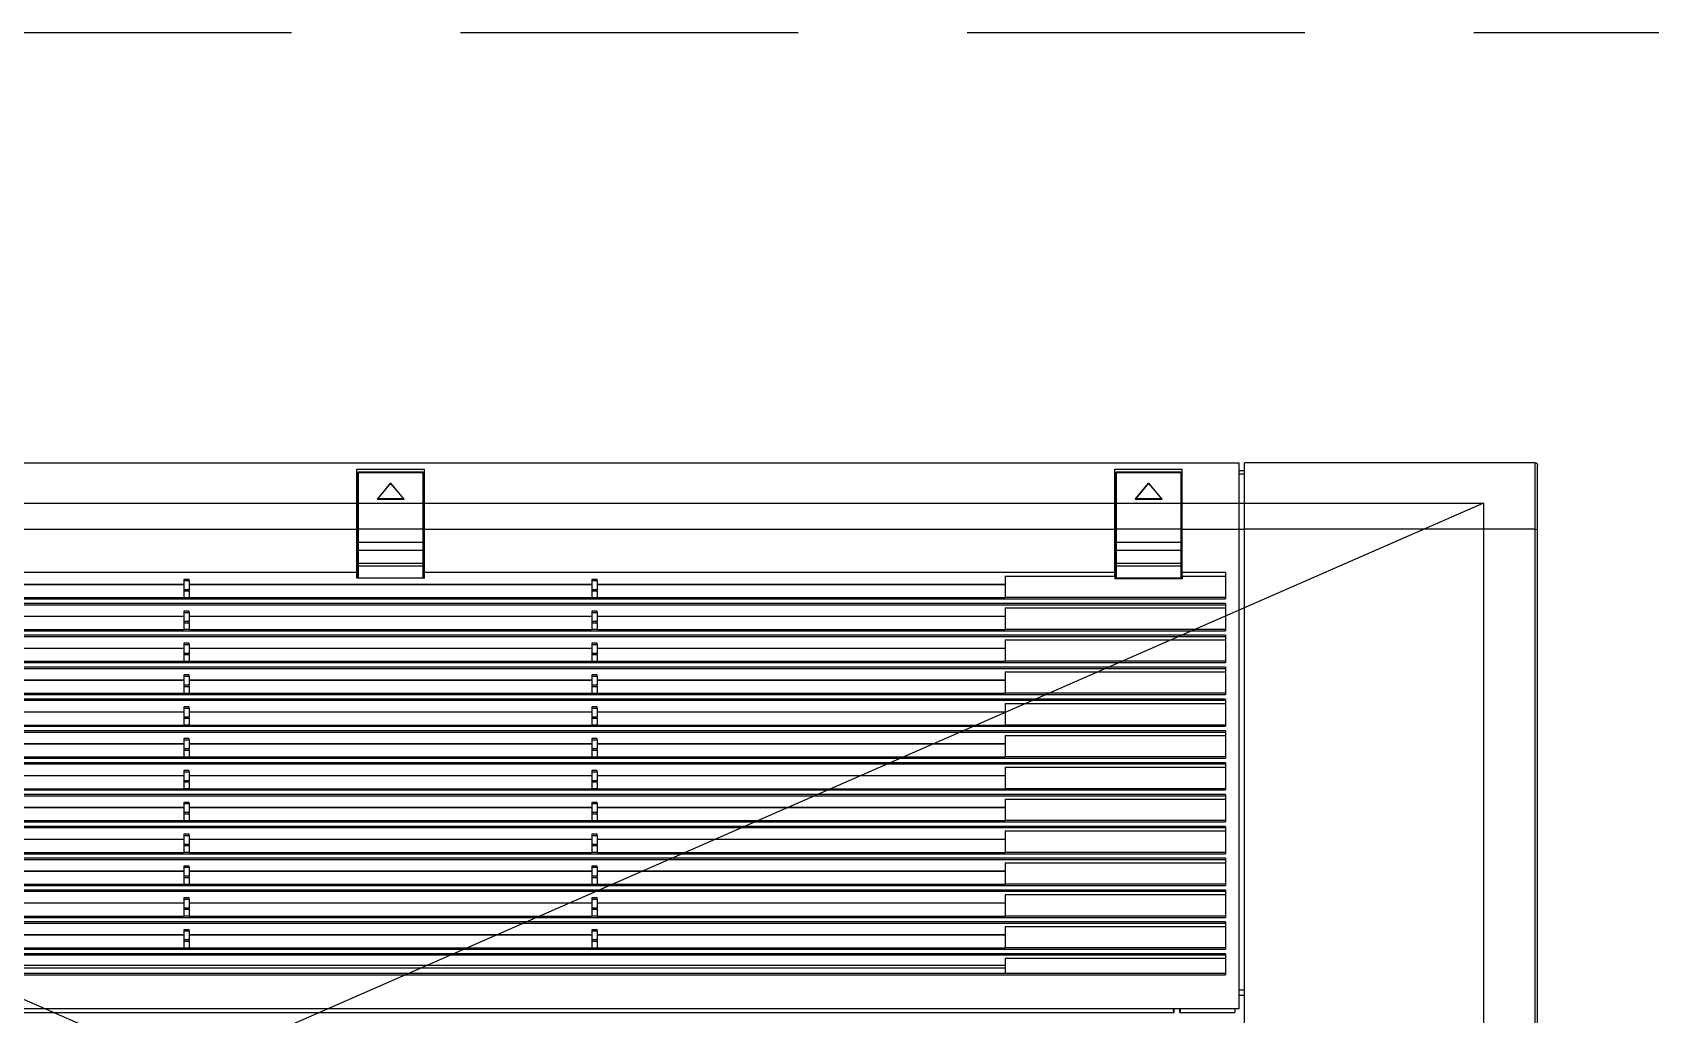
# Model space of a CAD drawing. Header units: millimetres. Extents: x 0 to 460473, y -68369 to 85219.
# Drawn here: x 260530 to 261129, y 28635 to 28999 of the extents above; entities that cross this region are included whole.
import ezdxf

# ---------------------------------------------------------------- set-up
doc = ezdxf.new("R2010")
doc.units = ezdxf.units.MM
doc.header["$LTSCALE"] = 50
doc.linetypes.add('HIDDEN2', pattern=[0.1875, 0.125, -0.0625])
doc.layers.add('hid', color=8, linetype='HIDDEN2')

# ---------------------------------------------------------------- blocks, each defined once
blk = doc.blocks.new('FSFSGF')
at = {"color": 8}
for p, q in [((325189.31, 83159.36), (325189.32, 83159.46)), ((325189.31, 83159.36), (325189.31, 83051.86)), ((325189.31, 83159.36), (325191.74, 83159.36)), ((325189.32, 83159.46), (325189.33, 83159.56)), ((325189.33, 83159.56), (325189.36, 83159.66)), ((325189.36, 83159.66), (325189.39, 83159.75)), ((325189.39, 83159.75), (325189.44, 83159.84)), ((325189.44, 83159.84), (325189.49, 83159.93)), ((325189.49, 83159.93), (325189.55, 83160.01)), ((325189.55, 83160.01), (325189.61, 83160.08)), ((325189.61, 83160.08), (325189.69, 83160.14)), ((325189.69, 83160.14), (325189.77, 83160.2)), ((325189.77, 83160.2), (325189.85, 83160.25)), ((325189.85, 83160.25), (325189.94, 83160.29)), ((325189.94, 83160.29), (325190.03, 83160.32)), ((325190.03, 83160.32), (325190.12, 83160.35)), ((325190.12, 83160.35), (325190.17, 83160.35)), ((325190.17, 83160.35), (325190.22, 83160.36)), ((325190.22, 83160.36), (325190.27, 83160.36)), ((325190.27, 83160.36), (325190.31, 83160.36)), ((325192.67, 83160.36), (325190.31, 83160.36)), ((325191.74, 83159.36), (325194.64, 83159.36)), ((325195.47, 83160.36), (325192.67, 83160.36)), ((325194.64, 83159.36), (325197.96, 83159.36)), ((325198.66, 83160.36), (325195.47, 83160.36)), ((325197.96, 83159.36), (325201.63, 83159.36)), ((325202.18, 83160.36), (325198.66, 83160.36)), ((325201.63, 83159.36), (325205.57, 83159.36)), ((325205.96, 83160.36), (325202.18, 83160.36)), ((325205.57, 83159.36), (325209.7, 83159.36)), ((325209.92, 83160.36), (325205.96, 83160.36)), ((325209.7, 83159.36), (325213.95, 83159.36)), ((325213.99, 83160.36), (325209.92, 83160.36)), ((325213.95, 83159.36), (325213.96, 83160.07)), ((325213.95, 83159.36), (325519.32, 83159.36)), ((325213.95, 83159.36), (325213.95, 83051.86)), ((325213.96, 83160.07), (325213.99, 83160.36)), ((325519.26, 83160.36), (325213.99, 83160.36)), ((325191.74, 83051.86), (325189.31, 83051.86)), ((325189.31, 82270.86), (325189.31, 83049.86)), ((325191.74, 83049.86), (325189.31, 83049.86)), ((325194.64, 83051.86), (325191.74, 83051.86)), ((325194.64, 83049.86), (325191.74, 83049.86)), ((325192.31, 83051.86), (325192.31, 83049.86)), ((325193.44, 83049.86), (325193.44, 83051.86)), ((325197.96, 83051.86), (325194.64, 83051.86)), ((325197.96, 83049.86), (325194.64, 83049.86)), ((325201.63, 83051.86), (325197.96, 83051.86)), ((325201.63, 83049.86), (325197.96, 83049.86)), ((325205.57, 83051.86), (325201.63, 83051.86)), ((325205.57, 83049.86), (325201.63, 83049.86)), ((325209.7, 83051.86), (325205.57, 83051.86)), ((325209.7, 83049.86), (325205.57, 83049.86)), ((325213.95, 83051.86), (325209.7, 83051.86)), ((325213.95, 83049.86), (325209.7, 83049.86)), ((325519.32, 83051.86), (325213.95, 83051.86)), ((325391.4, 83049.86), (325213.95, 83049.86)), ((325213.95, 83028.86), (325213.95, 83049.86)), ((325214.03, 83051.86), (325214.03, 83049.86)), ((325384.57, 83051.86), (325384.57, 83049.86)), ((325386.45, 83049.86), (325386.45, 83051.86)), ((325391.4, 82270.86), (325391.4, 83049.86)), ((325229.93, 83044.86), (325239.73, 83044.86)), ((325229.93, 83044.86), (325229.93, 83028.86)), ((325231.29, 83028.86), (325231.29, 83044.86)), ((325239.25, 83044.86), (325239.25, 82963.36)), ((325239.73, 82276.36), (325239.73, 83044.86)), ((325241.41, 83044.86), (325241.41, 82276.36)), ((325241.41, 83044.86), (325251.52, 83044.86)), ((325241.87, 82276.36), (325241.87, 83044.86)), ((325243.08, 82963.36), (325243.08, 83044.86)), ((325251.04, 83044.86), (325251.04, 82963.36)), ((325251.52, 82276.36), (325251.52, 83044.86)), ((325253.2, 83044.86), (325253.2, 82276.36)), ((325253.2, 83044.86), (325263.31, 83044.86)), ((325253.66, 82276.36), (325253.66, 83044.86)), ((325254.87, 82963.36), (325254.87, 83044.86)), ((325262.83, 83044.86), (325262.83, 82963.36)), ((325263.31, 82276.36), (325263.31, 83044.86)), ((325264.99, 83044.86), (325264.99, 82276.36)), ((325264.99, 83044.86), (325275.1, 83044.86)), ((325265.45, 82276.36), (325265.45, 83044.86)), ((325266.66, 82963.36), (325266.66, 83044.86)), ((325274.62, 83044.86), (325274.62, 82963.36)), ((325275.1, 82276.36), (325275.1, 83044.86)), ((325276.78, 83044.86), (325276.78, 82276.36)), ((325276.78, 83044.86), (325286.89, 83044.86)), ((325277.24, 82276.36), (325277.24, 83044.86)), ((325278.45, 82963.36), (325278.45, 83044.86)), ((325286.41, 83044.86), (325286.41, 82963.36)), ((325286.89, 82276.36), (325286.89, 83044.86)), ((325288.57, 83044.86), (325288.57, 82276.36)), ((325288.57, 83044.86), (325298.68, 83044.86)), ((325289.03, 82276.36), (325289.03, 83044.86)), ((325290.24, 82963.36), (325290.24, 83044.86)), ((325298.2, 83044.86), (325298.2, 82963.36)), ((325298.68, 82276.36), (325298.68, 83044.86)), ((325300.36, 83044.86), (325300.36, 82276.36)), ((325300.36, 83044.86), (325310.47, 83044.86)), ((325300.82, 82276.36), (325300.82, 83044.86)), ((325302.03, 82963.36), (325302.03, 83044.86)), ((325309.99, 83044.86), (325309.99, 82963.36)), ((325310.47, 82276.36), (325310.47, 83044.86)), ((325312.15, 83044.86), (325312.15, 82276.36)), ((325312.15, 83044.86), (325322.26, 83044.86)), ((325312.61, 82276.36), (325312.61, 83044.86)), ((325313.82, 82963.36), (325313.82, 83044.86)), ((325321.78, 83044.86), (325321.78, 82963.36)), ((325322.26, 82276.36), (325322.26, 83044.86)), ((325323.94, 83044.86), (325323.94, 82276.36)), ((325323.94, 83044.86), (325334.05, 83044.86)), ((325324.4, 82276.36), (325324.4, 83044.86)), ((325325.61, 82963.36), (325325.61, 83044.86)), ((325333.57, 83044.86), (325333.57, 82963.36)), ((325334.05, 82276.36), (325334.05, 83044.86)), ((325335.73, 83044.86), (325335.73, 82276.36)), ((325335.73, 83044.86), (325345.84, 83044.86)), ((325336.19, 82276.36), (325336.19, 83044.86)), ((325337.4, 82963.36), (325337.4, 83044.86)), ((325345.36, 83044.86), (325345.36, 82963.36)), ((325345.84, 82276.36), (325345.84, 83044.86)), ((325347.52, 83044.86), (325347.52, 82276.36)), ((325347.52, 83044.86), (325357.64, 83044.86)), ((325347.98, 82276.36), (325347.98, 83044.86)), ((325349.19, 82963.36), (325349.19, 83044.86)), ((325357.16, 83044.86), (325357.16, 82963.36)), ((325357.64, 82276.36), (325357.64, 83044.86)), ((325359.31, 83044.86), (325359.31, 82276.36)), ((325359.31, 83044.86), (325369.43, 83044.86)), ((325359.77, 82276.36), (325359.77, 83044.86)), ((325360.98, 82963.36), (325360.98, 83044.86)), ((325368.95, 83044.86), (325368.95, 82963.36)), ((325369.43, 82276.36), (325369.43, 83044.86)), ((325371.1, 83044.86), (325371.1, 82276.36)), ((325371.1, 83044.86), (325378.9, 83044.86)), ((325371.56, 82276.36), (325371.56, 83044.86)), ((325372.77, 82963.36), (325372.77, 83044.86)), ((325378.42, 83044.86), (325378.42, 82276.36)), ((325378.9, 82276.36), (325378.9, 83044.86)), ((325391.4, 83048.36), (325392.14, 83048.36)), ((325392.14, 83048.36), (325392.9, 83048.36)), ((325392.9, 83027.86), (325392.9, 83048.36)), ((325191.73, 83003.86), (325191.73, 83028.86)), ((325194.63, 83028.86), (325191.73, 83028.86)), ((325192.73, 83028.26), (325192.73, 83004.46)), ((325192.73, 83028.26), (325192.76, 83028.26)), ((325192.76, 83028.26), (325192.86, 83028.26)), ((325192.86, 83028.26), (325192.97, 83028.62)), ((325192.86, 83004.46), (325192.86, 83028.26)), ((325192.86, 83028.26), (325195.72, 83028.26)), ((325192.97, 83028.62), (325193.23, 83028.76)), ((325196.04, 83028.76), (325193.23, 83028.76)), ((325197.95, 83028.86), (325194.63, 83028.86)), ((325195.72, 83028.26), (325198.92, 83028.26)), ((325199.19, 83028.76), (325196.04, 83028.76)), ((325201.62, 83028.86), (325197.95, 83028.86)), ((325198.92, 83028.26), (325202.4, 83028.26)), ((325202.62, 83028.76), (325199.19, 83028.76)), ((325205.56, 83028.86), (325201.62, 83028.86)), ((325202.4, 83028.26), (325206.11, 83028.26)), ((325206.26, 83028.76), (325202.62, 83028.76)), ((325205.18, 83028.76), (325205.28, 83028.86)), ((325209.7, 83028.86), (325205.56, 83028.86)), ((325206.11, 83028.26), (325209.98, 83028.26)), ((325210.07, 83028.76), (325206.26, 83028.76)), ((325207.58, 83028.86), (325207.58, 83028.76)), ((325213.95, 83028.86), (325209.7, 83028.86)), ((325209.98, 83028.26), (325213.95, 83028.26)), ((325213.97, 83028.76), (325210.07, 83028.76)), ((325212.58, 83028.76), (325212.58, 83028.86)), ((325229.93, 83028.86), (325213.95, 83028.86)), ((325213.95, 83028.62), (325213.97, 83028.76)), ((325213.95, 83028.26), (325213.95, 83028.62)), ((325213.95, 83028.26), (325213.95, 83004.46)), ((325213.95, 83028.26), (325216.02, 83028.26)), ((325215.69, 83028.76), (325213.97, 83028.76)), ((325214.58, 83028.86), (325214.58, 83028.76)), ((325217.24, 83028.76), (325215.69, 83028.76)), ((325216.02, 83028.26), (325217.75, 83028.26)), ((325218.49, 83028.76), (325217.24, 83028.76)), ((325217.75, 83028.26), (325218.86, 83028.26)), ((325219.33, 83028.76), (325218.49, 83028.76)), ((325218.86, 83028.26), (325218.99, 83028.62)), ((325218.86, 83028.26), (325218.86, 83004.46)), ((325218.86, 83028.26), (325219.95, 83028.26)), ((325218.99, 83028.62), (325219.33, 83028.76)), ((325220.24, 83028.76), (325219.33, 83028.76)), ((325219.95, 83028.26), (325221.68, 83028.26)), ((325221.68, 83028.76), (325220.24, 83028.76)), ((325226.59, 83028.76), (325221.68, 83028.76)), ((325221.68, 83028.76), (325221.68, 83028.62)), ((325221.68, 83028.62), (325221.68, 83028.26)), ((325221.68, 83028.26), (325226.59, 83028.26)), ((325221.68, 83004.46), (325221.68, 83028.26)), ((325226.85, 83028.76), (325226.59, 83028.76)), ((325226.59, 83028.76), (325226.59, 83028.62)), ((325226.59, 83028.62), (325226.59, 83028.26)), ((325226.59, 83028.26), (325226.59, 83004.46)), ((325226.59, 83028.26), (325227.1, 83028.26)), ((325227.03, 83028.76), (325226.85, 83028.76)), ((325231.51, 83028.76), (325227.03, 83028.76)), ((325227.03, 83028.76), (325227.34, 83028.62)), ((325227.1, 83028.26), (325227.47, 83028.26)), ((325227.34, 83028.62), (325227.47, 83028.26)), ((325227.47, 83004.46), (325227.47, 83028.26)), ((325227.47, 83028.26), (325232.08, 83028.26)), ((325231.29, 83028.86), (325229.93, 83028.86)), ((325231.29, 83028.86), (325232.29, 83028.86)), ((325231.91, 83028.62), (325231.51, 83028.76)), ((325232.08, 83028.26), (325231.91, 83028.62)), ((325232.08, 83028.26), (325232.08, 83004.46)), ((325232.29, 83028.86), (325232.29, 83003.86)), ((325391.33, 83025.38), (325391.9, 83025.47)), ((325392.04, 83028.23), (325391.4, 83028.34)), ((325391.4, 83027.86), (325392.14, 83027.86)), ((325392.14, 83025.86), (325391.4, 83025.86)), ((325391.9, 83025.47), (325392.08, 83025.51)), ((325392.39, 83028.15), (325392.04, 83028.23)), ((325392.08, 83025.51), (325392.25, 83025.55)), ((325392.14, 83027.86), (325392.9, 83027.86)), ((325392.9, 83025.86), (325392.14, 83025.86)), ((325392.25, 83025.55), (325392.37, 83025.58)), ((325392.37, 83025.58), (325392.48, 83025.62)), ((325392.72, 83028.02), (325392.39, 83028.15)), ((325392.48, 83025.62), (325392.56, 83025.64)), ((325392.56, 83025.64), (325392.64, 83025.67)), ((325392.64, 83025.67), (325392.69, 83025.69)), ((325392.69, 83025.69), (325392.74, 83025.72)), ((325392.79, 83027.99), (325392.72, 83028.02)), ((325392.74, 83025.72), (325392.77, 83025.73)), ((325392.77, 83025.73), (325392.81, 83025.75)), ((325392.85, 83027.94), (325392.79, 83027.99)), ((325392.81, 83025.75), (325392.84, 83025.77)), ((325392.84, 83025.77), (325392.87, 83025.8)), ((325392.87, 83027.93), (325392.85, 83027.94)), ((325392.89, 83027.91), (325392.87, 83027.93)), ((325392.87, 83025.8), (325392.88, 83025.81)), ((325392.88, 83025.81), (325392.89, 83025.83)), ((325392.89, 83027.89), (325392.89, 83027.91)), ((325392.9, 83027.88), (325392.89, 83027.89)), ((325392.89, 83025.83), (325392.9, 83025.84)), ((325392.9, 83027.87), (325392.9, 83027.88)), ((325392.9, 83027.86), (325392.9, 83027.87)), ((325392.9, 82350.36), (325392.9, 83025.86)), ((325392.9, 83025.85), (325392.9, 83025.86)), ((325392.9, 83025.86), (325392.9, 83025.86)), ((325392.9, 83025.84), (325392.9, 83025.85)), ((325199.7, 83018.68), (325202.68, 83021.15)), ((325202.8, 83021.35), (325199.71, 83018.77)), ((325202.68, 83021.15), (325202.69, 83021.16)), ((325202.68, 83021.15), (325202.68, 83011.58)), ((325202.68, 83021.15), (325202.68, 83021.15)), ((325202.68, 83021.15), (325202.68, 83021.15)), ((325202.69, 83021.17), (325202.72, 83021.22)), ((325202.69, 83021.16), (325202.69, 83021.17)), ((325202.72, 83021.22), (325202.75, 83021.28)), ((325202.75, 83021.28), (325202.76, 83021.3)), ((325202.76, 83021.3), (325202.78, 83021.32)), ((325202.78, 83021.32), (325202.79, 83021.34)), ((325202.79, 83021.34), (325202.8, 83021.35)), ((325202.82, 83021.36), (325202.8, 83021.35)), ((325202.82, 83011.36), (325202.82, 83021.36)), ((325199.71, 83018.77), (325196.82, 83016.36)), ((325196.82, 83016.36), (325199.71, 83013.96)), ((325196.82, 83016.36), (325196.82, 83016.36)), ((325196.82, 83016.36), (325196.83, 83016.36)), ((325196.83, 83016.36), (325196.84, 83016.36)), ((325196.84, 83016.36), (325196.86, 83016.36)), ((325196.86, 83016.36), (325196.89, 83016.36)), ((325196.89, 83016.36), (325196.92, 83016.36)), ((325196.92, 83016.36), (325199.7, 83018.68)), ((325199.7, 83014.05), (325196.92, 83016.36)), ((325196.92, 83016.36), (325196.92, 83016.36)), ((325196.92, 83016.36), (325196.92, 83016.36)), ((325202.68, 83011.58), (325199.7, 83014.05)), ((325199.71, 83013.96), (325202.8, 83011.38)), ((325202.69, 83011.57), (325202.68, 83011.58)), ((325202.68, 83011.58), (325202.68, 83011.58)), ((325202.68, 83011.58), (325202.68, 83011.58)), ((325202.69, 83011.56), (325202.69, 83011.57)), ((325202.72, 83011.5), (325202.69, 83011.56)), ((325202.75, 83011.45), (325202.72, 83011.5)), ((325202.76, 83011.43), (325202.75, 83011.45)), ((325202.78, 83011.41), (325202.76, 83011.43)), ((325202.79, 83011.39), (325202.78, 83011.41)), ((325202.8, 83011.38), (325202.79, 83011.39)), ((325202.8, 83011.38), (325202.82, 83011.36)), ((325194.63, 83003.86), (325191.73, 83003.86)), ((325192.76, 83004.46), (325192.73, 83004.46)), ((325192.86, 83004.46), (325192.76, 83004.46)), ((325195.72, 83004.46), (325192.86, 83004.46)), ((325192.97, 83004.11), (325192.86, 83004.46)), ((325193.23, 83003.96), (325192.97, 83004.11)), ((325193.23, 83003.96), (325196.04, 83003.96)), ((325197.95, 83003.86), (325194.63, 83003.86)), ((325198.92, 83004.46), (325195.72, 83004.46)), ((325196.04, 83003.96), (325199.19, 83003.96)), ((325201.62, 83003.86), (325197.95, 83003.86)), ((325202.4, 83004.46), (325198.92, 83004.46)), ((325199.19, 83003.96), (325202.62, 83003.96)), ((325205.56, 83003.86), (325201.62, 83003.86)), ((325206.11, 83004.46), (325202.4, 83004.46)), ((325202.62, 83003.96), (325206.26, 83003.96)), ((325205.18, 83003.96), (325205.28, 83003.86)), ((325209.7, 83003.86), (325205.56, 83003.86)), ((325209.98, 83004.46), (325206.11, 83004.46)), ((325206.26, 83003.96), (325210.07, 83003.96)), ((325207.58, 83003.86), (325207.58, 83003.96)), ((325213.95, 83003.86), (325209.7, 83003.86)), ((325213.95, 83004.46), (325209.98, 83004.46)), ((325210.07, 83003.96), (325213.97, 83003.96)), ((325212.58, 83003.96), (325212.58, 83003.86)), ((325213.95, 83004.11), (325213.95, 83004.46)), ((325216.02, 83004.46), (325213.95, 83004.46)), ((325213.97, 83003.96), (325213.95, 83004.11)), ((325213.95, 82748.36), (325213.95, 83003.86)), ((325229.93, 83003.86), (325213.95, 83003.86)), ((325213.97, 83003.96), (325215.69, 83003.96)), ((325214.58, 83003.86), (325214.58, 83003.96)), ((325215.69, 83003.96), (325217.24, 83003.96)), ((325217.75, 83004.46), (325216.02, 83004.46)), ((325217.24, 83003.96), (325218.49, 83003.96)), ((325218.86, 83004.46), (325217.75, 83004.46)), ((325218.49, 83003.96), (325219.33, 83003.96)), ((325219.95, 83004.46), (325218.86, 83004.46)), ((325218.99, 83004.11), (325218.86, 83004.46)), ((325219.33, 83003.96), (325218.99, 83004.11)), ((325219.33, 83003.96), (325220.24, 83003.96)), ((325221.68, 83004.46), (325219.95, 83004.46)), ((325220.24, 83003.96), (325221.68, 83003.96)), ((325226.59, 83004.46), (325221.68, 83004.46)), ((325221.68, 83004.46), (325221.68, 83004.11)), ((325221.68, 83004.11), (325221.68, 83003.96)), ((325221.68, 83003.96), (325226.59, 83003.96)), ((325227.1, 83004.46), (325226.59, 83004.46)), ((325226.59, 83004.46), (325226.59, 83004.11)), ((325226.59, 83004.11), (325226.59, 83003.96)), ((325226.59, 83003.96), (325226.85, 83003.96)), ((325226.85, 83003.96), (325227.03, 83003.96)), ((325227.34, 83004.11), (325227.03, 83003.96)), ((325227.03, 83003.96), (325231.51, 83003.96)), ((325227.47, 83004.46), (325227.1, 83004.46)), ((325227.47, 83004.46), (325227.34, 83004.11)), ((325232.08, 83004.46), (325227.47, 83004.46)), ((325229.93, 83003.86), (325229.93, 82748.36)), ((325231.29, 83003.86), (325229.93, 83003.86)), ((325231.29, 82963.36), (325231.29, 83003.86)), ((325231.29, 83003.86), (325232.29, 83003.86)), ((325231.51, 83003.96), (325231.91, 83004.11)), ((325231.91, 83004.11), (325232.08, 83004.46)), ((325231.29, 82963.36), (325239.25, 82963.36)), ((325234.44, 82963.36), (325234.44, 82812.36)), ((325234.5, 82963.36), (325234.5, 82812.36)), ((325239.25, 82812.36), (325239.25, 82963.36)), ((325243.08, 82963.36), (325251.04, 82963.36)), ((325246.23, 82963.36), (325246.23, 82812.36)), ((325246.29, 82963.36), (325246.29, 82812.36)), ((325251.04, 82812.36), (325251.04, 82963.36)), ((325254.87, 82963.36), (325262.83, 82963.36)), ((325258.02, 82963.36), (325258.02, 82812.36)), ((325258.08, 82963.36), (325258.08, 82812.36)), ((325262.83, 82812.36), (325262.83, 82963.36)), ((325266.66, 82963.36), (325274.62, 82963.36)), ((325269.81, 82963.36), (325269.81, 82812.36)), ((325269.87, 82963.36), (325269.87, 82812.36)), ((325274.62, 82812.36), (325274.62, 82963.36)), ((325278.45, 82963.36), (325286.41, 82963.36)), ((325281.6, 82963.36), (325281.6, 82812.36)), ((325281.66, 82963.36), (325281.66, 82812.36)), ((325286.41, 82812.36), (325286.41, 82963.36)), ((325290.24, 82963.36), (325298.2, 82963.36)), ((325293.39, 82963.36), (325293.39, 82812.36)), ((325293.45, 82963.36), (325293.45, 82812.36)), ((325298.2, 82812.36), (325298.2, 82963.36)), ((325302.03, 82963.36), (325309.99, 82963.36)), ((325305.18, 82963.36), (325305.18, 82812.36)), ((325305.24, 82963.36), (325305.24, 82812.36)), ((325309.99, 82812.36), (325309.99, 82963.36)), ((325313.82, 82963.36), (325321.78, 82963.36)), ((325316.97, 82963.36), (325316.97, 82812.36)), ((325317.03, 82963.36), (325317.03, 82812.36)), ((325321.78, 82812.36), (325321.78, 82963.36)), ((325325.61, 82963.36), (325333.57, 82963.36)), ((325328.76, 82963.36), (325328.76, 82812.36)), ((325328.82, 82963.36), (325328.82, 82812.36)), ((325333.57, 82812.36), (325333.57, 82963.36)), ((325337.4, 82963.36), (325345.36, 82963.36)), ((325340.55, 82963.36), (325340.55, 82812.36)), ((325340.61, 82963.36), (325340.61, 82812.36)), ((325345.36, 82812.36), (325345.36, 82963.36)), ((325349.19, 82963.36), (325357.16, 82963.36)), ((325352.34, 82963.36), (325352.34, 82812.36)), ((325352.4, 82963.36), (325352.4, 82812.36)), ((325357.16, 82812.36), (325357.16, 82963.36)), ((325360.98, 82963.36), (325368.95, 82963.36)), ((325364.13, 82963.36), (325364.13, 82812.36)), ((325364.19, 82963.36), (325364.19, 82812.36)), ((325368.95, 82812.36), (325368.95, 82963.36)), ((325372.77, 82963.36), (325378.42, 82963.36)), ((325375.45, 82963.36), (325375.45, 82359.26)), ((325376.27, 82359.26), (325376.27, 82963.36)), ((325232.5, 82812.36), (325232.5, 82810.36)), ((325232.69, 82812.36), (325232.5, 82812.36)), ((325232.5, 82810.36), (325232.69, 82810.36)), ((325232.96, 82812.36), (325232.69, 82812.36)), ((325232.69, 82810.36), (325232.96, 82810.36)), ((325232.96, 82810.36), (325232.96, 82812.36)), ((325232.96, 82812.36), (325236.31, 82812.36)), ((325232.96, 82810.36), (325236.31, 82810.36)), ((325234.44, 82810.36), (325234.44, 82661.36)), ((325234.5, 82810.36), (325234.5, 82661.36)), ((325236.31, 82812.36), (325236.31, 82810.36)), ((325236.55, 82812.36), (325236.31, 82812.36)), ((325236.31, 82810.36), (325236.55, 82810.36)), ((325236.72, 82812.36), (325236.55, 82812.36)), ((325236.55, 82810.36), (325236.72, 82810.36)), ((325236.72, 82810.36), (325236.72, 82812.36)), ((325236.72, 82812.36), (325239.31, 82812.36)), ((325236.72, 82810.36), (325239.31, 82810.36)), ((325239.25, 82661.36), (325239.25, 82810.36)), ((325239.31, 82812.36), (325239.31, 82810.36)), ((325244.29, 82812.36), (325244.29, 82810.36)), ((325244.48, 82812.36), (325244.29, 82812.36)), ((325244.29, 82810.36), (325244.48, 82810.36)), ((325244.75, 82812.36), (325244.48, 82812.36)), ((325244.48, 82810.36), (325244.75, 82810.36)), ((325244.75, 82810.36), (325244.75, 82812.36)), ((325244.75, 82812.36), (325248.1, 82812.36)), ((325244.75, 82810.36), (325248.1, 82810.36)), ((325246.23, 82810.36), (325246.23, 82661.36)), ((325246.29, 82810.36), (325246.29, 82661.36)), ((325248.1, 82812.36), (325248.1, 82810.36)), ((325248.34, 82812.36), (325248.1, 82812.36)), ((325248.1, 82810.36), (325248.34, 82810.36)), ((325248.52, 82812.36), (325248.34, 82812.36)), ((325248.34, 82810.36), (325248.52, 82810.36)), ((325248.52, 82810.36), (325248.52, 82812.36)), ((325248.52, 82812.36), (325251.1, 82812.36)), ((325248.52, 82810.36), (325251.1, 82810.36)), ((325251.04, 82661.36), (325251.04, 82810.36)), ((325251.1, 82812.36), (325251.1, 82810.36)), ((325256.08, 82812.36), (325256.08, 82810.36)), ((325256.27, 82812.36), (325256.08, 82812.36)), ((325256.08, 82810.36), (325256.27, 82810.36)), ((325256.54, 82812.36), (325256.27, 82812.36)), ((325256.27, 82810.36), (325256.54, 82810.36)), ((325256.54, 82810.36), (325256.54, 82812.36)), ((325256.54, 82812.36), (325259.89, 82812.36)), ((325256.54, 82810.36), (325259.89, 82810.36)), ((325258.02, 82810.36), (325258.02, 82661.36)), ((325258.08, 82810.36), (325258.08, 82661.36)), ((325259.89, 82812.36), (325259.89, 82810.36)), ((325260.13, 82812.36), (325259.89, 82812.36)), ((325259.89, 82810.36), (325260.13, 82810.36)), ((325260.31, 82812.36), (325260.13, 82812.36)), ((325260.13, 82810.36), (325260.31, 82810.36)), ((325260.31, 82812.36), (325262.89, 82812.36)), ((325260.31, 82810.36), (325260.31, 82812.36)), ((325260.31, 82810.36), (325262.89, 82810.36)), ((325262.83, 82661.36), (325262.83, 82810.36)), ((325262.89, 82812.36), (325262.89, 82810.36)), ((325267.87, 82812.36), (325267.87, 82810.36)), ((325268.07, 82812.36), (325267.87, 82812.36)), ((325267.87, 82810.36), (325268.07, 82810.36)), ((325268.33, 82812.36), (325268.07, 82812.36)), ((325268.07, 82810.36), (325268.33, 82810.36)), ((325268.33, 82810.36), (325268.33, 82812.36)), ((325268.33, 82812.36), (325271.68, 82812.36)), ((325268.33, 82810.36), (325271.68, 82810.36)), ((325269.81, 82810.36), (325269.81, 82661.36)), ((325269.87, 82810.36), (325269.87, 82661.36)), ((325271.68, 82812.36), (325271.68, 82810.36)), ((325271.92, 82812.36), (325271.68, 82812.36)), ((325271.68, 82810.36), (325271.92, 82810.36)), ((325272.1, 82812.36), (325271.92, 82812.36)), ((325271.92, 82810.36), (325272.1, 82810.36)), ((325272.1, 82810.36), (325272.1, 82812.36)), ((325272.1, 82812.36), (325274.68, 82812.36)), ((325272.1, 82810.36), (325274.68, 82810.36)), ((325274.62, 82661.36), (325274.62, 82810.36)), ((325274.68, 82812.36), (325274.68, 82810.36)), ((325279.66, 82812.36), (325279.66, 82810.36)), ((325279.86, 82812.36), (325279.66, 82812.36)), ((325279.66, 82810.36), (325279.86, 82810.36)), ((325280.12, 82812.36), (325279.86, 82812.36)), ((325279.86, 82810.36), (325280.12, 82810.36)), ((325280.12, 82810.36), (325280.12, 82812.36)), ((325280.12, 82812.36), (325283.47, 82812.36)), ((325280.12, 82810.36), (325283.47, 82810.36)), ((325281.6, 82810.36), (325281.6, 82661.36)), ((325281.66, 82810.36), (325281.66, 82661.36)), ((325283.47, 82812.36), (325283.47, 82810.36)), ((325283.71, 82812.36), (325283.47, 82812.36)), ((325283.47, 82810.36), (325283.71, 82810.36)), ((325283.89, 82812.36), (325283.71, 82812.36)), ((325283.71, 82810.36), (325283.89, 82810.36)), ((325283.89, 82812.36), (325286.48, 82812.36)), ((325283.89, 82810.36), (325283.89, 82812.36)), ((325283.89, 82810.36), (325286.48, 82810.36)), ((325286.41, 82661.36), (325286.41, 82810.36)), ((325286.48, 82812.36), (325286.48, 82810.36)), ((325291.45, 82812.36), (325291.45, 82810.36)), ((325291.65, 82812.36), (325291.45, 82812.36)), ((325291.45, 82810.36), (325291.65, 82810.36)), ((325291.91, 82812.36), (325291.65, 82812.36)), ((325291.65, 82810.36), (325291.91, 82810.36)), ((325291.91, 82810.36), (325291.91, 82812.36)), ((325291.91, 82812.36), (325295.26, 82812.36)), ((325291.91, 82810.36), (325295.26, 82810.36)), ((325293.39, 82810.36), (325293.39, 82661.36)), ((325293.45, 82810.36), (325293.45, 82661.36)), ((325295.26, 82812.36), (325295.26, 82810.36)), ((325295.5, 82812.36), (325295.26, 82812.36)), ((325295.26, 82810.36), (325295.5, 82810.36)), ((325295.68, 82812.36), (325295.5, 82812.36)), ((325295.5, 82810.36), (325295.68, 82810.36)), ((325295.68, 82812.36), (325298.27, 82812.36)), ((325295.68, 82810.36), (325295.68, 82812.36)), ((325295.68, 82810.36), (325298.27, 82810.36)), ((325298.2, 82661.36), (325298.2, 82810.36)), ((325298.27, 82812.36), (325298.27, 82810.36)), ((325303.24, 82812.36), (325303.24, 82810.36)), ((325303.44, 82812.36), (325303.24, 82812.36)), ((325303.24, 82810.36), (325303.44, 82810.36)), ((325303.7, 82812.36), (325303.44, 82812.36)), ((325303.44, 82810.36), (325303.7, 82810.36)), ((325303.7, 82810.36), (325303.7, 82812.36)), ((325303.7, 82812.36), (325307.05, 82812.36)), ((325303.7, 82810.36), (325307.05, 82810.36)), ((325305.18, 82810.36), (325305.18, 82661.36)), ((325305.24, 82810.36), (325305.24, 82661.36)), ((325307.05, 82812.36), (325307.05, 82810.36)), ((325307.29, 82812.36), (325307.05, 82812.36)), ((325307.05, 82810.36), (325307.29, 82810.36)), ((325307.47, 82812.36), (325307.29, 82812.36)), ((325307.29, 82810.36), (325307.47, 82810.36)), ((325307.47, 82812.36), (325310.06, 82812.36)), ((325307.47, 82810.36), (325307.47, 82812.36)), ((325307.47, 82810.36), (325310.06, 82810.36)), ((325309.99, 82661.36), (325309.99, 82810.36)), ((325310.06, 82812.36), (325310.06, 82810.36)), ((325315.04, 82812.36), (325315.04, 82810.36)), ((325315.23, 82812.36), (325315.04, 82812.36)), ((325315.04, 82810.36), (325315.23, 82810.36)), ((325315.49, 82812.36), (325315.23, 82812.36)), ((325315.23, 82810.36), (325315.49, 82810.36)), ((325315.49, 82810.36), (325315.49, 82812.36)), ((325315.49, 82812.36), (325318.84, 82812.36)), ((325315.49, 82810.36), (325318.84, 82810.36)), ((325316.97, 82810.36), (325316.97, 82661.36)), ((325317.03, 82810.36), (325317.03, 82661.36)), ((325318.84, 82812.36), (325318.84, 82810.36)), ((325319.08, 82812.36), (325318.84, 82812.36)), ((325318.84, 82810.36), (325319.08, 82810.36)), ((325319.26, 82812.36), (325319.08, 82812.36)), ((325319.08, 82810.36), (325319.26, 82810.36)), ((325319.26, 82810.36), (325319.26, 82812.36)), ((325319.26, 82812.36), (325321.85, 82812.36)), ((325319.26, 82810.36), (325321.85, 82810.36)), ((325321.78, 82661.36), (325321.78, 82810.36)), ((325321.85, 82812.36), (325321.85, 82810.36)), ((325326.83, 82812.36), (325326.83, 82810.36)), ((325327.02, 82812.36), (325326.83, 82812.36)), ((325326.83, 82810.36), (325327.02, 82810.36)), ((325327.28, 82812.36), (325327.02, 82812.36)), ((325327.02, 82810.36), (325327.28, 82810.36)), ((325327.28, 82810.36), (325327.28, 82812.36)), ((325327.28, 82812.36), (325330.63, 82812.36)), ((325327.28, 82810.36), (325330.63, 82810.36)), ((325328.76, 82810.36), (325328.76, 82661.36)), ((325328.82, 82810.36), (325328.82, 82661.36)), ((325330.63, 82812.36), (325330.63, 82810.36)), ((325330.87, 82812.36), (325330.63, 82812.36)), ((325330.63, 82810.36), (325330.87, 82810.36)), ((325331.05, 82812.36), (325330.87, 82812.36)), ((325330.87, 82810.36), (325331.05, 82810.36)), ((325331.05, 82812.36), (325333.64, 82812.36)), ((325331.05, 82810.36), (325331.05, 82812.36)), ((325331.05, 82810.36), (325333.64, 82810.36)), ((325333.57, 82661.36), (325333.57, 82810.36)), ((325333.64, 82812.36), (325333.64, 82810.36)), ((325338.62, 82812.36), (325338.62, 82810.36)), ((325338.81, 82812.36), (325338.62, 82812.36)), ((325338.62, 82810.36), (325338.81, 82810.36)), ((325339.07, 82812.36), (325338.81, 82812.36)), ((325338.81, 82810.36), (325339.07, 82810.36)), ((325339.07, 82810.36), (325339.07, 82812.36)), ((325339.07, 82812.36), (325342.42, 82812.36)), ((325339.07, 82810.36), (325342.42, 82810.36)), ((325340.55, 82810.36), (325340.55, 82661.36)), ((325340.61, 82810.36), (325340.61, 82661.36)), ((325342.42, 82812.36), (325342.42, 82810.36)), ((325342.66, 82812.36), (325342.42, 82812.36)), ((325342.42, 82810.36), (325342.66, 82810.36)), ((325342.84, 82812.36), (325342.66, 82812.36)), ((325342.66, 82810.36), (325342.84, 82810.36)), ((325342.84, 82812.36), (325345.43, 82812.36)), ((325342.84, 82810.36), (325342.84, 82812.36)), ((325342.84, 82810.36), (325345.43, 82810.36)), ((325345.36, 82661.36), (325345.36, 82810.36)), ((325345.43, 82812.36), (325345.43, 82810.36)), ((325350.41, 82812.36), (325350.41, 82810.36)), ((325350.6, 82812.36), (325350.41, 82812.36)), ((325350.41, 82810.36), (325350.6, 82810.36)), ((325350.86, 82812.36), (325350.6, 82812.36)), ((325350.6, 82810.36), (325350.86, 82810.36)), ((325350.86, 82810.36), (325350.86, 82812.36)), ((325350.86, 82812.36), (325354.21, 82812.36)), ((325350.86, 82810.36), (325354.21, 82810.36)), ((325352.34, 82810.36), (325352.34, 82661.36)), ((325352.4, 82810.36), (325352.4, 82661.36)), ((325354.21, 82812.36), (325354.21, 82810.36)), ((325354.46, 82812.36), (325354.21, 82812.36)), ((325354.21, 82810.36), (325354.46, 82810.36)), ((325354.63, 82812.36), (325354.46, 82812.36)), ((325354.46, 82810.36), (325354.63, 82810.36)), ((325354.63, 82812.36), (325357.22, 82812.36)), ((325354.63, 82810.36), (325354.63, 82812.36)), ((325354.63, 82810.36), (325357.22, 82810.36)), ((325357.16, 82661.36), (325357.16, 82810.36)), ((325357.22, 82812.36), (325357.22, 82810.36)), ((325362.2, 82812.36), (325362.2, 82810.36)), ((325362.39, 82812.36), (325362.2, 82812.36)), ((325362.2, 82810.36), (325362.39, 82810.36)), ((325362.65, 82812.36), (325362.39, 82812.36)), ((325362.39, 82810.36), (325362.65, 82810.36)), ((325362.65, 82810.36), (325362.65, 82812.36)), ((325362.65, 82812.36), (325366, 82812.36)), ((325362.65, 82810.36), (325366, 82810.36)), ((325364.13, 82810.36), (325364.13, 82661.36)), ((325364.19, 82810.36), (325364.19, 82661.36)), ((325366, 82812.36), (325366, 82810.36)), ((325366.25, 82812.36), (325366, 82812.36)), ((325366, 82810.36), (325366.25, 82810.36)), ((325366.42, 82812.36), (325366.25, 82812.36)), ((325366.25, 82810.36), (325366.42, 82810.36)), ((325366.42, 82810.36), (325366.42, 82812.36)), ((325366.42, 82812.36), (325369.01, 82812.36)), ((325366.42, 82810.36), (325369.01, 82810.36)), ((325368.95, 82661.36), (325368.95, 82810.36)), ((325369.01, 82812.36), (325369.01, 82810.36)), ((325191.73, 82723.36), (325191.73, 82748.36)), ((325194.63, 82748.36), (325191.73, 82748.36)), ((325192.73, 82747.76), (325192.73, 82723.96)), ((325192.73, 82747.76), (325192.76, 82747.76)), ((325192.76, 82747.76), (325192.86, 82747.76)), ((325192.86, 82747.76), (325192.97, 82748.12)), ((325192.86, 82723.96), (325192.86, 82747.76)), ((325192.86, 82747.76), (325195.72, 82747.76)), ((325192.97, 82748.12), (325193.23, 82748.26)), ((325196.04, 82748.26), (325193.23, 82748.26)), ((325197.95, 82748.36), (325194.63, 82748.36)), ((325195.72, 82747.76), (325198.92, 82747.76)), ((325199.19, 82748.26), (325196.04, 82748.26)), ((325201.62, 82748.36), (325197.95, 82748.36)), ((325198.92, 82747.76), (325202.4, 82747.76)), ((325202.62, 82748.26), (325199.19, 82748.26)), ((325205.56, 82748.36), (325201.62, 82748.36)), ((325202.4, 82747.76), (325206.11, 82747.76)), ((325206.26, 82748.26), (325202.62, 82748.26)), ((325205.18, 82748.26), (325205.28, 82748.36)), ((325209.7, 82748.36), (325205.56, 82748.36)), ((325206.11, 82747.76), (325209.98, 82747.76)), ((325210.07, 82748.26), (325206.26, 82748.26)), ((325207.58, 82748.36), (325207.58, 82748.26)), ((325213.95, 82748.36), (325209.7, 82748.36)), ((325209.98, 82747.76), (325213.95, 82747.76)), ((325213.97, 82748.26), (325210.07, 82748.26)), ((325212.58, 82748.26), (325212.58, 82748.36)), ((325229.93, 82748.36), (325213.95, 82748.36)), ((325213.95, 82748.12), (325213.97, 82748.26)), ((325213.95, 82747.76), (325213.95, 82748.12)), ((325213.95, 82747.76), (325213.95, 82723.96)), ((325213.95, 82747.76), (325216.02, 82747.76)), ((325215.69, 82748.26), (325213.97, 82748.26)), ((325214.58, 82748.36), (325214.58, 82748.26)), ((325217.24, 82748.26), (325215.69, 82748.26)), ((325216.02, 82747.76), (325217.75, 82747.76)), ((325218.49, 82748.26), (325217.24, 82748.26)), ((325217.75, 82747.76), (325218.86, 82747.76)), ((325219.33, 82748.26), (325218.49, 82748.26)), ((325218.86, 82747.76), (325218.99, 82748.12)), ((325218.86, 82747.76), (325218.86, 82723.96)), ((325218.86, 82747.76), (325219.95, 82747.76)), ((325218.99, 82748.12), (325219.33, 82748.26)), ((325220.24, 82748.26), (325219.33, 82748.26)), ((325219.95, 82747.76), (325221.68, 82747.76)), ((325221.68, 82748.26), (325220.24, 82748.26)), ((325226.59, 82748.26), (325221.68, 82748.26)), ((325221.68, 82748.26), (325221.68, 82748.12)), ((325221.68, 82748.12), (325221.68, 82747.76)), ((325221.68, 82747.76), (325226.59, 82747.76)), ((325221.68, 82723.96), (325221.68, 82747.76)), ((325226.85, 82748.26), (325226.59, 82748.26)), ((325226.59, 82748.26), (325226.59, 82748.12)), ((325226.59, 82748.12), (325226.59, 82747.76)), ((325226.59, 82747.76), (325226.59, 82723.96)), ((325226.59, 82747.76), (325227.1, 82747.76)), ((325227.03, 82748.26), (325226.85, 82748.26)), ((325231.51, 82748.26), (325227.03, 82748.26)), ((325227.03, 82748.26), (325227.34, 82748.12)), ((325227.1, 82747.76), (325227.47, 82747.76)), ((325227.34, 82748.12), (325227.47, 82747.76)), ((325227.47, 82723.96), (325227.47, 82747.76)), ((325227.47, 82747.76), (325232.08, 82747.76)), ((325232.08, 82748.36), (325229.93, 82748.36)), ((325231.91, 82748.12), (325231.51, 82748.26)), ((325232.08, 82747.76), (325231.91, 82748.12)), ((325232.08, 82748.36), (325232.08, 82723.36)), ((325232.08, 82747.76), (325232.08, 82723.96)), ((325199.71, 82738.27), (325196.82, 82735.86)), ((325196.92, 82735.86), (325199.7, 82738.18)), ((325199.7, 82738.18), (325202.68, 82740.65)), ((325202.8, 82740.84), (325199.71, 82738.27)), ((325202.68, 82740.65), (325202.69, 82740.66)), ((325202.68, 82740.65), (325202.68, 82731.08)), ((325202.68, 82740.65), (325202.68, 82740.65)), ((325202.68, 82740.65), (325202.68, 82740.65)), ((325202.69, 82740.67), (325202.72, 82740.72)), ((325202.69, 82740.66), (325202.69, 82740.67)), ((325202.72, 82740.72), (325202.75, 82740.78)), ((325202.75, 82740.78), (325202.76, 82740.8)), ((325202.76, 82740.8), (325202.78, 82740.82)), ((325202.78, 82740.82), (325202.79, 82740.83)), ((325202.79, 82740.83), (325202.8, 82740.84)), ((325202.82, 82740.86), (325202.8, 82740.84)), ((325202.82, 82730.86), (325202.82, 82740.86)), ((325196.82, 82735.86), (325199.71, 82733.46)), ((325196.82, 82735.86), (325196.82, 82735.86)), ((325196.82, 82735.86), (325196.83, 82735.86)), ((325196.83, 82735.86), (325196.84, 82735.86)), ((325196.84, 82735.86), (325196.86, 82735.86)), ((325196.86, 82735.86), (325196.89, 82735.86)), ((325196.89, 82735.86), (325196.92, 82735.86)), ((325199.7, 82733.55), (325196.92, 82735.86)), ((325196.92, 82735.86), (325196.92, 82735.86)), ((325196.92, 82735.86), (325196.92, 82735.86)), ((325202.68, 82731.08), (325199.7, 82733.55)), ((325199.71, 82733.46), (325202.8, 82730.88)), ((325202.68, 82731.07), (325202.68, 82731.08)), ((325202.68, 82731.08), (325202.68, 82731.08)), ((325202.69, 82731.07), (325202.68, 82731.07)), ((325202.69, 82731.06), (325202.69, 82731.07)), ((325202.72, 82731), (325202.69, 82731.06)), ((325202.75, 82730.95), (325202.72, 82731)), ((325202.76, 82730.93), (325202.75, 82730.95)), ((325202.78, 82730.9), (325202.76, 82730.93)), ((325202.79, 82730.89), (325202.78, 82730.9)), ((325202.8, 82730.88), (325202.79, 82730.89)), ((325202.8, 82730.88), (325202.82, 82730.86)), ((325194.63, 82723.36), (325191.73, 82723.36)), ((325192.76, 82723.96), (325192.73, 82723.96)), ((325192.86, 82723.96), (325192.76, 82723.96)), ((325195.72, 82723.96), (325192.86, 82723.96)), ((325192.97, 82723.61), (325192.86, 82723.96)), ((325193.23, 82723.46), (325192.97, 82723.61)), ((325193.23, 82723.46), (325196.04, 82723.46)), ((325197.95, 82723.36), (325194.63, 82723.36)), ((325198.92, 82723.96), (325195.72, 82723.96)), ((325196.04, 82723.46), (325199.19, 82723.46)), ((325201.62, 82723.36), (325197.95, 82723.36)), ((325202.4, 82723.96), (325198.92, 82723.96)), ((325199.19, 82723.46), (325202.62, 82723.46)), ((325205.56, 82723.36), (325201.62, 82723.36)), ((325206.11, 82723.96), (325202.4, 82723.96)), ((325202.62, 82723.46), (325206.26, 82723.46)), ((325205.18, 82723.46), (325205.28, 82723.36)), ((325209.7, 82723.36), (325205.56, 82723.36)), ((325209.98, 82723.96), (325206.11, 82723.96)), ((325206.26, 82723.46), (325210.07, 82723.46)), ((325207.58, 82723.36), (325207.58, 82723.46)), ((325213.95, 82723.36), (325209.7, 82723.36)), ((325213.95, 82723.96), (325209.98, 82723.96)), ((325210.07, 82723.46), (325213.97, 82723.46)), ((325212.58, 82723.46), (325212.58, 82723.36)), ((325213.95, 82723.61), (325213.95, 82723.96)), ((325216.02, 82723.96), (325213.95, 82723.96)), ((325213.97, 82723.46), (325213.95, 82723.61)), ((325213.95, 82597.36), (325213.95, 82723.36)), ((325229.93, 82723.36), (325213.95, 82723.36)), ((325213.97, 82723.46), (325215.69, 82723.46)), ((325214.58, 82723.36), (325214.58, 82723.46)), ((325215.69, 82723.46), (325217.24, 82723.46)), ((325217.75, 82723.96), (325216.02, 82723.96)), ((325217.24, 82723.46), (325218.49, 82723.46)), ((325218.86, 82723.96), (325217.75, 82723.96)), ((325218.49, 82723.46), (325219.33, 82723.46)), ((325219.95, 82723.96), (325218.86, 82723.96)), ((325218.99, 82723.61), (325218.86, 82723.96)), ((325219.33, 82723.46), (325218.99, 82723.61)), ((325219.33, 82723.46), (325220.24, 82723.46)), ((325221.68, 82723.96), (325219.95, 82723.96)), ((325220.24, 82723.46), (325221.68, 82723.46)), ((325226.59, 82723.96), (325221.68, 82723.96)), ((325221.68, 82723.96), (325221.68, 82723.61)), ((325221.68, 82723.61), (325221.68, 82723.46)), ((325221.68, 82723.46), (325226.59, 82723.46)), ((325226.59, 82723.96), (325226.59, 82723.61)), ((325227.1, 82723.96), (325226.59, 82723.96)), ((325226.59, 82723.61), (325226.59, 82723.46)), ((325226.59, 82723.46), (325226.85, 82723.46)), ((325226.85, 82723.46), (325227.03, 82723.46)), ((325227.34, 82723.61), (325227.03, 82723.46)), ((325227.03, 82723.46), (325231.51, 82723.46)), ((325227.47, 82723.96), (325227.1, 82723.96)), ((325227.47, 82723.96), (325227.34, 82723.61)), ((325232.08, 82723.96), (325227.47, 82723.96)), ((325229.93, 82723.36), (325229.93, 82597.36)), ((325232.08, 82723.36), (325229.93, 82723.36)), ((325231.51, 82723.46), (325231.91, 82723.61)), ((325231.91, 82723.61), (325232.08, 82723.96)), ((325232.5, 82661.36), (325232.5, 82659.36)), ((325232.69, 82661.36), (325232.5, 82661.36)), ((325232.96, 82661.36), (325232.69, 82661.36)), ((325232.96, 82659.36), (325232.96, 82661.36)), ((325232.96, 82661.36), (325236.31, 82661.36)), ((325236.31, 82661.36), (325236.31, 82659.36)), ((325236.55, 82661.36), (325236.31, 82661.36)), ((325236.72, 82661.36), (325236.55, 82661.36)), ((325236.72, 82659.36), (325236.72, 82661.36)), ((325236.72, 82661.36), (325239.31, 82661.36)), ((325239.31, 82661.36), (325239.31, 82659.36)), ((325244.29, 82661.36), (325244.29, 82659.36)), ((325244.48, 82661.36), (325244.29, 82661.36)), ((325244.75, 82661.36), (325244.48, 82661.36)), ((325244.75, 82659.36), (325244.75, 82661.36)), ((325244.75, 82661.36), (325248.1, 82661.36)), ((325248.1, 82661.36), (325248.1, 82659.36)), ((325248.34, 82661.36), (325248.1, 82661.36)), ((325248.52, 82661.36), (325248.34, 82661.36)), ((325248.52, 82659.36), (325248.52, 82661.36)), ((325248.52, 82661.36), (325251.1, 82661.36)), ((325251.1, 82661.36), (325251.1, 82659.36)), ((325256.08, 82661.36), (325256.08, 82659.36)), ((325256.27, 82661.36), (325256.08, 82661.36)), ((325256.54, 82661.36), (325256.27, 82661.36)), ((325256.54, 82659.36), (325256.54, 82661.36)), ((325256.54, 82661.36), (325259.89, 82661.36)), ((325259.89, 82661.36), (325259.89, 82659.36)), ((325260.13, 82661.36), (325259.89, 82661.36)), ((325260.31, 82661.36), (325260.13, 82661.36)), ((325260.31, 82661.36), (325262.89, 82661.36)), ((325260.31, 82659.36), (325260.31, 82661.36)), ((325262.89, 82661.36), (325262.89, 82659.36)), ((325267.87, 82661.36), (325267.87, 82659.36)), ((325268.07, 82661.36), (325267.87, 82661.36)), ((325268.33, 82661.36), (325268.07, 82661.36)), ((325268.33, 82659.36), (325268.33, 82661.36)), ((325268.33, 82661.36), (325271.68, 82661.36)), ((325271.68, 82661.36), (325271.68, 82659.36)), ((325271.92, 82661.36), (325271.68, 82661.36)), ((325272.1, 82661.36), (325271.92, 82661.36)), ((325272.1, 82661.36), (325274.68, 82661.36)), ((325272.1, 82659.36), (325272.1, 82661.36)), ((325274.68, 82661.36), (325274.68, 82659.36)), ((325279.66, 82661.36), (325279.66, 82659.36)), ((325279.86, 82661.36), (325279.66, 82661.36)), ((325280.12, 82661.36), (325279.86, 82661.36)), ((325280.12, 82659.36), (325280.12, 82661.36)), ((325280.12, 82661.36), (325283.47, 82661.36)), ((325283.47, 82661.36), (325283.47, 82659.36)), ((325283.71, 82661.36), (325283.47, 82661.36)), ((325283.89, 82661.36), (325283.71, 82661.36)), ((325283.89, 82661.36), (325286.48, 82661.36)), ((325283.89, 82659.36), (325283.89, 82661.36)), ((325286.48, 82661.36), (325286.48, 82659.36)), ((325291.45, 82661.36), (325291.45, 82659.36)), ((325291.65, 82661.36), (325291.45, 82661.36)), ((325291.91, 82661.36), (325291.65, 82661.36)), ((325291.91, 82659.36), (325291.91, 82661.36)), ((325291.91, 82661.36), (325295.26, 82661.36)), ((325295.26, 82661.36), (325295.26, 82659.36)), ((325295.5, 82661.36), (325295.26, 82661.36)), ((325295.68, 82661.36), (325295.5, 82661.36)), ((325295.68, 82661.36), (325298.27, 82661.36)), ((325295.68, 82659.36), (325295.68, 82661.36)), ((325298.27, 82661.36), (325298.27, 82659.36)), ((325303.24, 82661.36), (325303.24, 82659.36)), ((325303.44, 82661.36), (325303.24, 82661.36)), ((325303.7, 82661.36), (325303.44, 82661.36)), ((325303.7, 82659.36), (325303.7, 82661.36)), ((325303.7, 82661.36), (325307.05, 82661.36)), ((325307.05, 82661.36), (325307.05, 82659.36)), ((325307.29, 82661.36), (325307.05, 82661.36)), ((325307.47, 82661.36), (325307.29, 82661.36)), ((325307.47, 82661.36), (325310.06, 82661.36)), ((325307.47, 82659.36), (325307.47, 82661.36)), ((325310.06, 82661.36), (325310.06, 82659.36)), ((325315.04, 82661.36), (325315.04, 82659.36)), ((325315.23, 82661.36), (325315.04, 82661.36)), ((325315.49, 82661.36), (325315.23, 82661.36)), ((325315.49, 82659.36), (325315.49, 82661.36)), ((325315.49, 82661.36), (325318.84, 82661.36)), ((325318.84, 82661.36), (325318.84, 82659.36)), ((325319.08, 82661.36), (325318.84, 82661.36)), ((325319.26, 82661.36), (325319.08, 82661.36)), ((325319.26, 82661.36), (325321.85, 82661.36)), ((325319.26, 82659.36), (325319.26, 82661.36)), ((325321.85, 82661.36), (325321.85, 82659.36)), ((325326.83, 82661.36), (325326.83, 82659.36)), ((325327.02, 82661.36), (325326.83, 82661.36)), ((325327.28, 82661.36), (325327.02, 82661.36)), ((325327.28, 82659.36), (325327.28, 82661.36)), ((325327.28, 82661.36), (325330.63, 82661.36)), ((325330.63, 82661.36), (325330.63, 82659.36)), ((325330.87, 82661.36), (325330.63, 82661.36)), ((325331.05, 82661.36), (325330.87, 82661.36)), ((325331.05, 82659.36), (325331.05, 82661.36)), ((325331.05, 82661.36), (325333.64, 82661.36)), ((325333.64, 82661.36), (325333.64, 82659.36)), ((325338.62, 82661.36), (325338.62, 82659.36)), ((325338.81, 82661.36), (325338.62, 82661.36)), ((325339.07, 82661.36), (325338.81, 82661.36)), ((325339.07, 82659.36), (325339.07, 82661.36)), ((325339.07, 82661.36), (325342.42, 82661.36)), ((325342.42, 82661.36), (325342.42, 82659.36)), ((325342.66, 82661.36), (325342.42, 82661.36)), ((325342.84, 82661.36), (325342.66, 82661.36)), ((325342.84, 82659.36), (325342.84, 82661.36)), ((325342.84, 82661.36), (325345.43, 82661.36)), ((325345.43, 82661.36), (325345.43, 82659.36)), ((325350.41, 82661.36), (325350.41, 82659.36)), ((325350.6, 82661.36), (325350.41, 82661.36)), ((325350.86, 82661.36), (325350.6, 82661.36)), ((325350.86, 82659.36), (325350.86, 82661.36)), ((325350.86, 82661.36), (325354.21, 82661.36)), ((325354.21, 82661.36), (325354.21, 82659.36)), ((325354.46, 82661.36), (325354.21, 82661.36)), ((325354.63, 82661.36), (325354.46, 82661.36)), ((325354.63, 82661.36), (325357.22, 82661.36)), ((325354.63, 82659.36), (325354.63, 82661.36)), ((325357.22, 82661.36), (325357.22, 82659.36)), ((325362.2, 82661.36), (325362.2, 82659.36)), ((325362.39, 82661.36), (325362.2, 82661.36)), ((325362.65, 82661.36), (325362.39, 82661.36)), ((325362.65, 82659.36), (325362.65, 82661.36)), ((325362.65, 82661.36), (325366, 82661.36)), ((325366, 82661.36), (325366, 82659.36)), ((325366.25, 82661.36), (325366, 82661.36)), ((325366.42, 82661.36), (325366.25, 82661.36)), ((325366.42, 82659.36), (325366.42, 82661.36)), ((325366.42, 82661.36), (325369.01, 82661.36)), ((325369.01, 82661.36), (325369.01, 82659.36)), ((325232.5, 82659.36), (325232.69, 82659.36)), ((325232.69, 82659.36), (325232.96, 82659.36)), ((325232.96, 82659.36), (325236.31, 82659.36)), ((325234.44, 82659.36), (325234.44, 82510.36)), ((325234.5, 82659.36), (325234.5, 82510.36)), ((325236.31, 82659.36), (325236.55, 82659.36)), ((325236.55, 82659.36), (325236.72, 82659.36)), ((325236.72, 82659.36), (325239.31, 82659.36)), ((325239.25, 82510.36), (325239.25, 82659.36)), ((325244.29, 82659.36), (325244.48, 82659.36)), ((325244.48, 82659.36), (325244.75, 82659.36)), ((325244.75, 82659.36), (325248.1, 82659.36)), ((325246.23, 82659.36), (325246.23, 82510.36)), ((325246.29, 82659.36), (325246.29, 82510.36)), ((325248.1, 82659.36), (325248.34, 82659.36)), ((325248.34, 82659.36), (325248.52, 82659.36)), ((325248.52, 82659.36), (325251.1, 82659.36)), ((325251.04, 82510.36), (325251.04, 82659.36)), ((325256.08, 82659.36), (325256.27, 82659.36)), ((325256.27, 82659.36), (325256.54, 82659.36)), ((325256.54, 82659.36), (325259.89, 82659.36)), ((325258.02, 82659.36), (325258.02, 82510.36)), ((325258.08, 82659.36), (325258.08, 82510.36)), ((325259.89, 82659.36), (325260.13, 82659.36)), ((325260.13, 82659.36), (325260.31, 82659.36)), ((325260.31, 82659.36), (325262.89, 82659.36)), ((325262.83, 82510.36), (325262.83, 82659.36)), ((325267.87, 82659.36), (325268.07, 82659.36)), ((325268.07, 82659.36), (325268.33, 82659.36)), ((325268.33, 82659.36), (325271.68, 82659.36)), ((325269.81, 82659.36), (325269.81, 82510.36)), ((325269.87, 82659.36), (325269.87, 82510.36)), ((325271.68, 82659.36), (325271.92, 82659.36)), ((325271.92, 82659.36), (325272.1, 82659.36)), ((325272.1, 82659.36), (325274.68, 82659.36)), ((325274.62, 82510.36), (325274.62, 82659.36)), ((325279.66, 82659.36), (325279.86, 82659.36)), ((325279.86, 82659.36), (325280.12, 82659.36)), ((325280.12, 82659.36), (325283.47, 82659.36)), ((325281.6, 82659.36), (325281.6, 82510.36)), ((325281.66, 82659.36), (325281.66, 82510.36)), ((325283.47, 82659.36), (325283.71, 82659.36)), ((325283.71, 82659.36), (325283.89, 82659.36)), ((325283.89, 82659.36), (325286.48, 82659.36)), ((325286.41, 82510.36), (325286.41, 82659.36)), ((325291.45, 82659.36), (325291.65, 82659.36)), ((325291.65, 82659.36), (325291.91, 82659.36)), ((325291.91, 82659.36), (325295.26, 82659.36)), ((325293.39, 82659.36), (325293.39, 82510.36)), ((325293.45, 82659.36), (325293.45, 82510.36)), ((325295.26, 82659.36), (325295.5, 82659.36)), ((325295.5, 82659.36), (325295.68, 82659.36)), ((325295.68, 82659.36), (325298.27, 82659.36)), ((325298.2, 82510.36), (325298.2, 82659.36)), ((325303.24, 82659.36), (325303.44, 82659.36)), ((325303.44, 82659.36), (325303.7, 82659.36)), ((325303.7, 82659.36), (325307.05, 82659.36)), ((325305.18, 82659.36), (325305.18, 82510.36)), ((325305.24, 82659.36), (325305.24, 82510.36)), ((325307.05, 82659.36), (325307.29, 82659.36)), ((325307.29, 82659.36), (325307.47, 82659.36)), ((325307.47, 82659.36), (325310.06, 82659.36)), ((325309.99, 82510.36), (325309.99, 82659.36)), ((325315.04, 82659.36), (325315.23, 82659.36)), ((325315.23, 82659.36), (325315.49, 82659.36)), ((325315.49, 82659.36), (325318.84, 82659.36)), ((325316.97, 82659.36), (325316.97, 82510.36)), ((325317.03, 82659.36), (325317.03, 82510.36)), ((325318.84, 82659.36), (325319.08, 82659.36)), ((325319.08, 82659.36), (325319.26, 82659.36)), ((325319.26, 82659.36), (325321.85, 82659.36)), ((325321.78, 82510.36), (325321.78, 82659.36)), ((325326.83, 82659.36), (325327.02, 82659.36)), ((325327.02, 82659.36), (325327.28, 82659.36)), ((325327.28, 82659.36), (325330.63, 82659.36)), ((325328.76, 82659.36), (325328.76, 82510.36)), ((325328.82, 82659.36), (325328.82, 82510.36)), ((325330.63, 82659.36), (325330.87, 82659.36)), ((325330.87, 82659.36), (325331.05, 82659.36)), ((325331.05, 82659.36), (325333.64, 82659.36)), ((325333.57, 82510.36), (325333.57, 82659.36)), ((325338.62, 82659.36), (325338.81, 82659.36)), ((325338.81, 82659.36), (325339.07, 82659.36)), ((325339.07, 82659.36), (325342.42, 82659.36)), ((325340.55, 82659.36), (325340.55, 82510.36)), ((325340.61, 82659.36), (325340.61, 82510.36)), ((325342.42, 82659.36), (325342.66, 82659.36)), ((325342.66, 82659.36), (325342.84, 82659.36)), ((325342.84, 82659.36), (325345.43, 82659.36)), ((325345.36, 82510.36), (325345.36, 82659.36)), ((325350.41, 82659.36), (325350.6, 82659.36)), ((325350.6, 82659.36), (325350.86, 82659.36)), ((325350.86, 82659.36), (325354.21, 82659.36)), ((325352.34, 82659.36), (325352.34, 82510.36)), ((325352.4, 82659.36), (325352.4, 82510.36)), ((325354.21, 82659.36), (325354.46, 82659.36)), ((325354.46, 82659.36), (325354.63, 82659.36)), ((325354.63, 82659.36), (325357.22, 82659.36)), ((325357.16, 82510.36), (325357.16, 82659.36)), ((325362.2, 82659.36), (325362.39, 82659.36)), ((325362.39, 82659.36), (325362.65, 82659.36)), ((325362.65, 82659.36), (325366, 82659.36)), ((325364.13, 82659.36), (325364.13, 82510.36)), ((325364.19, 82659.36), (325364.19, 82510.36)), ((325366, 82659.36), (325366.25, 82659.36)), ((325366.25, 82659.36), (325366.42, 82659.36)), ((325366.42, 82659.36), (325369.01, 82659.36)), ((325368.95, 82510.36), (325368.95, 82659.36))]:
    blk.add_line(p, q, dxfattribs=at)
at = {"color": 1}
for p, q in [((325204.31, 82180.36), (325624.31, 83140.36)), ((325204.31, 83140.36), (325624.31, 82180.36))]:
    blk.add_line(p, q, dxfattribs=at)
blk.add_lwpolyline([(325204.31, 82180.36), (325204.31, 83140.36), (325624.31, 83140.36), (325624.31, 82180.36)], close=True, dxfattribs=at)
at = {"color": 8}
for centre, start, end in [((325193.23, 83028.26), 90, 180), ((325206.31, 83028.76), 168.46031, 180), ((325206.31, 83028.76), 0, 11.53969), ((325193.23, 83004.46), 180, 270), ((325206.31, 83003.96), 180, 191.53969), ((325206.31, 83003.96), 348.46031, 0), ((325193.23, 82747.76), 90, 180), ((325206.31, 82748.26), 168.46031, 180), ((325206.31, 82748.26), 0, 11.53969), ((325193.23, 82723.96), 180, 270), ((325206.31, 82723.46), 180, 191.53969), ((325206.31, 82723.46), 348.46031, 0)]:
    blk.add_arc(centre, 0.5, start, end, dxfattribs=at)

msp = doc.modelspace()

# ---------------------------------------------------------------- linework, layer by layer
at = {"layer": 'hid', "ltscale": 20}
msp.add_line((258625.69511427, 28999.19557438), (262425.69508131, 28999.19557438), dxfattribs=at)

# ---------------------------------------------------------------- block references
at = {"rotation": 270}
msp.add_blockref('FSFSGF', (177926.48509387, 354029.14044712), dxfattribs=at)

doc.saveas('drawing.dxf')
